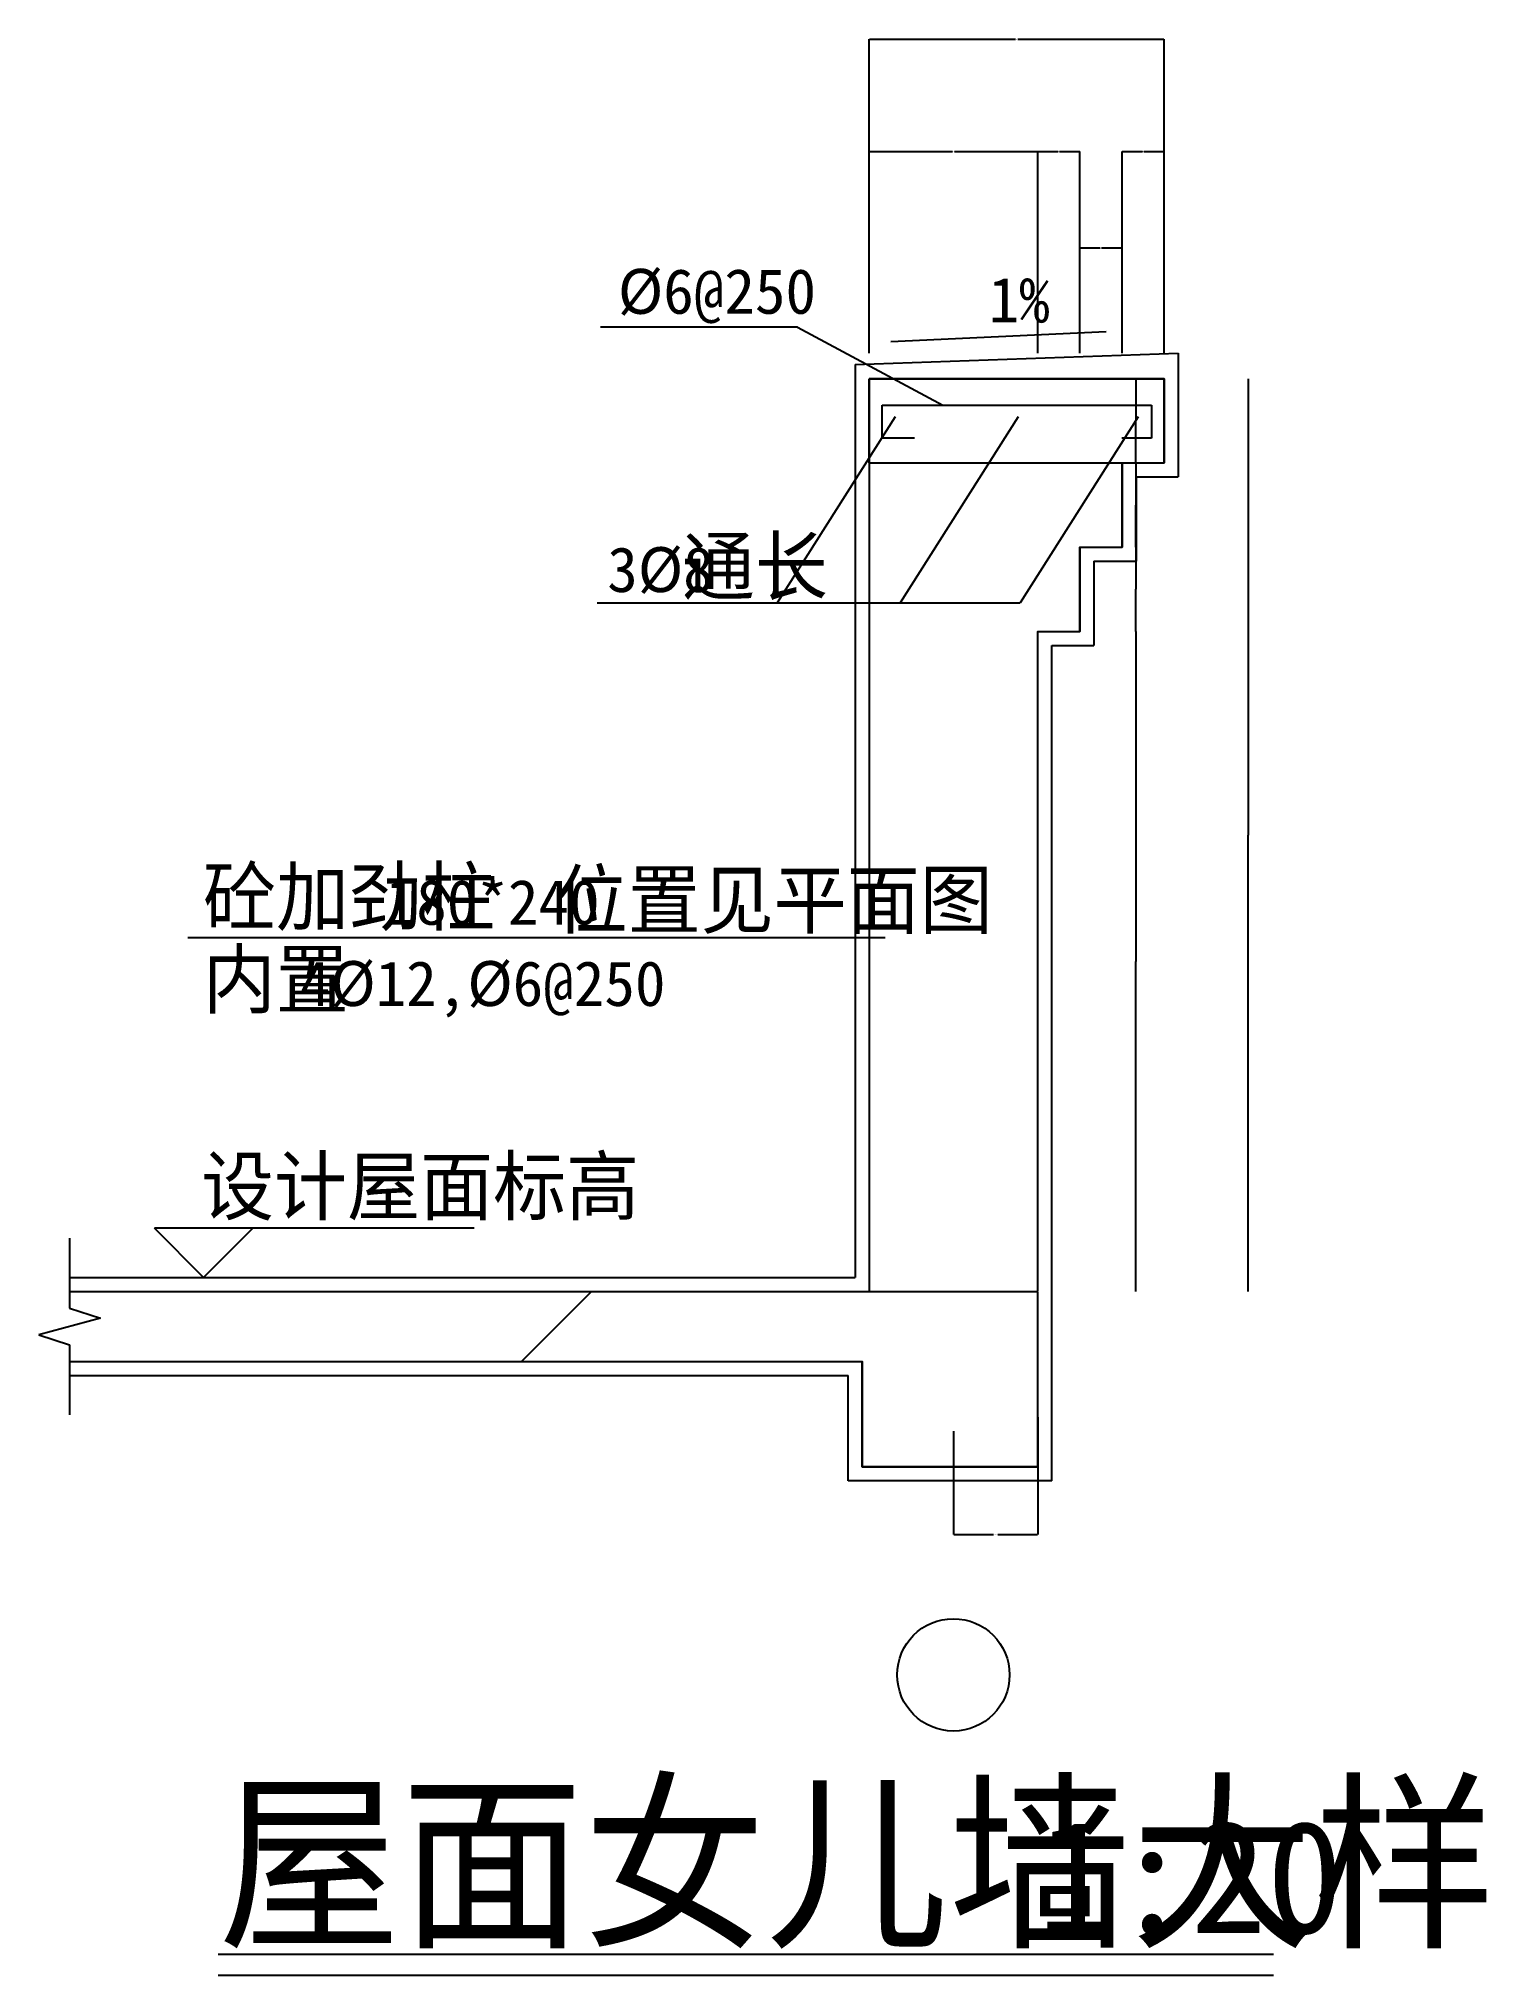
# Model space of a CAD drawing. Header units: metres. Extents: x 3011 to 5072, y 18988 to 21747.
import ezdxf

# ---------------------------------------------------------------- set-up
doc = ezdxf.new("R2010")
doc.units = ezdxf.units.M
for name, color, linetype in [('AXIS', 3, 'Continuous'), ('LINE', 3, 'Continuous'), ('OTHER', 7, 'Continuous'), ('PUB_DIM', 3, 'Continuous'), ('PUB_TEXT', 7, 'Continuous'), ('PUB_WALL', 255, 'Continuous'), ('S_FLOOR', 2, 'Continuous'), ('S_WALL', 2, 'Continuous')]:
    doc.layers.add(name, color=color, linetype=linetype)
doc.dimstyles.get("Standard").update_dxf_attribs({"dimtxt": 2.5, "dimasz": 2.5, "dimexe": 1.25, "dimexo": 0.625, "dimtad": 1, "dimcen": 2.5, "dimazin": 3, "dimtfac": 1, "dimtmove": 0, "dimatfit": 3})

# ---------------------------------------------------------------- blocks, each defined once
blk = doc.blocks.new('_AXISO')
blk.add_circle((0, 0), 0.5)
blk = doc.blocks.new('_CLOSEDFILLED')
at = {"color": 0, "linetype": 'BYBLOCK'}
blk.add_solid([(-1, 0), (0, 0), (-1, 0)], dxfattribs=at)
blk = doc.blocks.new('*D1')
for p, q in [((4433.58, 21299.08), (4433.58, 21586.05)), ((4433.83, 21586.05), (4462.58, 21586.05)), ((4464.58, 21586.05), (4493.33, 21586.05)), ((4493.58, 21299.08), (4493.58, 21586.05))]:
    blk.add_line(p, q)
at = {"layer": 'Defpoints'}
for p in [(4433.58, 21586.05), (4433.58, 21299.08), (4493.58, 21299.08)]:
    blk.add_point(p, dxfattribs=at)
at = {"layer": 'LINE', "xscale": 0.25, "yscale": 0.25, "rotation": 180}
blk.add_blockref('_CLOSEDFILLED', (4433.58, 21586.05), dxfattribs=at)
at = {"layer": 'LINE', "xscale": 0.25, "yscale": 0.25}
blk.add_blockref('_CLOSEDFILLED', (4493.58, 21586.05), dxfattribs=at)
at = {"layer": 'LINE', "insert": (4463.58, 21586.05), "char_height": 1, "attachment_point": 5}
blk.add_mtext('60', dxfattribs=at)
blk = doc.blocks.new('*D2')
for p, q in [((4193.58, 21299.08), (4193.58, 21586.05)), ((4193.83, 21586.05), (4312.08, 21586.05)), ((4315.08, 21586.05), (4433.33, 21586.05)), ((4433.58, 21299.08), (4433.58, 21586.05))]:
    blk.add_line(p, q)
at = {"layer": 'Defpoints'}
for p in [(4193.58, 21586.05), (4193.58, 21299.08), (4433.58, 21299.08)]:
    blk.add_point(p, dxfattribs=at)
at = {"layer": 'LINE', "xscale": 0.25, "yscale": 0.25, "rotation": 180}
blk.add_blockref('_CLOSEDFILLED', (4193.58, 21586.05), dxfattribs=at)
at = {"layer": 'LINE', "xscale": 0.25, "yscale": 0.25}
blk.add_blockref('_CLOSEDFILLED', (4433.58, 21586.05), dxfattribs=at)
at = {"layer": 'LINE', "insert": (4313.58, 21586.05), "char_height": 1, "attachment_point": 5}
blk.add_mtext('240', dxfattribs=at)
blk = doc.blocks.new('*D3')
for p, q in [((4433.58, 19783.45), (4433.58, 19616.31)), ((4313.56, 19763.45), (4313.56, 19616.31)), ((4313.81, 19616.31), (4370.57, 19616.31)), ((4376.57, 19616.31), (4433.33, 19616.31))]:
    blk.add_line(p, q)
at = {"layer": 'Defpoints'}
for p in [(4433.58, 19783.45), (4313.56, 19763.45), (4313.56, 19616.31)]:
    blk.add_point(p, dxfattribs=at)
at = {"layer": 'AXIS', "xscale": 0.25, "yscale": 0.25, "rotation": 180}
blk.add_blockref('_CLOSEDFILLED', (4313.56, 19616.31), dxfattribs=at)
at = {"layer": 'AXIS', "xscale": 0.25, "yscale": 0.25}
blk.add_blockref('_CLOSEDFILLED', (4433.58, 19616.31), dxfattribs=at)
at = {"layer": 'AXIS', "insert": (4373.57, 19616.31), "char_height": 1, "attachment_point": 5}
blk.add_mtext('120,02', dxfattribs=at)
blk = doc.blocks.new('*D4')
for p, q in [((4573.47, 20902.53), (4573.47, 20432.53)), ((4573.22, 20432.53), (4572.97, 20432.53)), ((4573.47, 19962.53), (4573.47, 20432.53)), ((4573.47, 20432.53), (4573.47, 20432.53)), ((4573.72, 20432.53), (4573.97, 20432.53))]:
    blk.add_line(p, q)
at = {"layer": 'Defpoints'}
for p in [(4573.47, 20902.53), (4573.47, 20432.53), (4573.47, 19962.53)]:
    blk.add_point(p, dxfattribs=at)
at = {"layer": 'PUB_DIM', "xscale": 0.25, "yscale": 0.25}
blk.add_blockref('_CLOSEDFILLED', (4573.47, 20432.53), dxfattribs=at)
at = {"layer": 'PUB_DIM', "xscale": 0.25, "yscale": 0.25, "rotation": 180}
blk.add_blockref('_CLOSEDFILLED', (4573.47, 20432.53), dxfattribs=at)
at = {"layer": 'PUB_DIM', "insert": (4573.47, 20433.655), "char_height": 1, "attachment_point": 5}
blk.add_mtext('0', dxfattribs=at)
blk = doc.blocks.new('*D5')
for p, q in [((4573.47, 21142.53), (4573.47, 21082.53)), ((4573.22, 21082.53), (4572.97, 21082.53)), ((4573.47, 21022.53), (4573.47, 21082.53)), ((4573.47, 21082.53), (4573.47, 21082.53)), ((4573.72, 21082.53), (4573.97, 21082.53))]:
    blk.add_line(p, q)
at = {"layer": 'Defpoints'}
for p in [(4573.47, 21142.53), (4573.47, 21082.53), (4573.47, 21022.53)]:
    blk.add_point(p, dxfattribs=at)
at = {"layer": 'PUB_DIM', "xscale": 0.25, "yscale": 0.25}
blk.add_blockref('_CLOSEDFILLED', (4573.47, 21082.53), dxfattribs=at)
at = {"layer": 'PUB_DIM', "xscale": 0.25, "yscale": 0.25, "rotation": 180}
blk.add_blockref('_CLOSEDFILLED', (4573.47, 21082.53), dxfattribs=at)
at = {"layer": 'PUB_DIM', "insert": (4573.47, 21083.655), "char_height": 1, "attachment_point": 5}
blk.add_mtext('0', dxfattribs=at)
blk = doc.blocks.new('*D6')
for p, q in [((4573.47, 21262.53), (4573.47, 21202.53)), ((4573.22, 21202.53), (4572.97, 21202.53)), ((4573.47, 21142.53), (4573.47, 21202.53)), ((4573.47, 21202.53), (4573.47, 21202.53)), ((4573.72, 21202.53), (4573.97, 21202.53))]:
    blk.add_line(p, q)
at = {"layer": 'Defpoints'}
for p in [(4573.47, 21262.53), (4573.47, 21202.53), (4573.47, 21142.53)]:
    blk.add_point(p, dxfattribs=at)
at = {"layer": 'PUB_DIM', "xscale": 0.25, "yscale": 0.25}
blk.add_blockref('_CLOSEDFILLED', (4573.47, 21202.53), dxfattribs=at)
at = {"layer": 'PUB_DIM', "xscale": 0.25, "yscale": 0.25, "rotation": 180}
blk.add_blockref('_CLOSEDFILLED', (4573.47, 21202.53), dxfattribs=at)
at = {"layer": 'PUB_DIM', "insert": (4573.47, 21203.655), "char_height": 1, "attachment_point": 5}
blk.add_mtext('0', dxfattribs=at)
blk = doc.blocks.new('*D7')
for p, q in [((4733.47, 21262.53), (4733.47, 20612.53)), ((4733.22, 20612.53), (4732.97, 20612.53)), ((4733.47, 19962.53), (4733.47, 20612.53)), ((4733.47, 20612.53), (4733.47, 20612.53)), ((4733.72, 20612.53), (4733.97, 20612.53))]:
    blk.add_line(p, q)
at = {"layer": 'Defpoints'}
for p in [(4733.47, 21262.53), (4733.47, 20612.53), (4733.47, 19962.53)]:
    blk.add_point(p, dxfattribs=at)
at = {"layer": 'PUB_DIM', "xscale": 0.25, "yscale": 0.25}
blk.add_blockref('_CLOSEDFILLED', (4733.47, 20612.53), dxfattribs=at)
at = {"layer": 'PUB_DIM', "xscale": 0.25, "yscale": 0.25, "rotation": 180}
blk.add_blockref('_CLOSEDFILLED', (4733.47, 20612.53), dxfattribs=at)
at = {"layer": 'PUB_DIM', "insert": (4733.47, 20613.655), "char_height": 1, "attachment_point": 5}
blk.add_mtext('0', dxfattribs=at)
blk = doc.blocks.new('*D8')
for p, q in [((4493.58, 21299.08), (4493.58, 21448.71)), ((4493.83, 21448.71), (4522.58, 21448.71)), ((4524.58, 21448.71), (4553.33, 21448.71)), ((4553.58, 21299.08), (4553.58, 21448.71))]:
    blk.add_line(p, q)
at = {"layer": 'Defpoints'}
for p in [(4493.58, 21448.71), (4493.58, 21299.08), (4553.58, 21299.08)]:
    blk.add_point(p, dxfattribs=at)
at = {"layer": 'LINE', "xscale": 0.25, "yscale": 0.25, "rotation": 180}
blk.add_blockref('_CLOSEDFILLED', (4493.58, 21448.71), dxfattribs=at)
at = {"layer": 'LINE', "xscale": 0.25, "yscale": 0.25}
blk.add_blockref('_CLOSEDFILLED', (4553.58, 21448.71), dxfattribs=at)
at = {"layer": 'LINE', "insert": (4523.58, 21448.71), "char_height": 1, "attachment_point": 5}
blk.add_mtext('60', dxfattribs=at)
blk = doc.blocks.new('*D9')
for p, q in [((4573.47, 21022.53), (4573.47, 20962.53)), ((4573.22, 20962.53), (4572.97, 20962.53)), ((4573.47, 20902.53), (4573.47, 20962.53)), ((4573.47, 20962.53), (4573.47, 20962.53)), ((4573.72, 20962.53), (4573.97, 20962.53))]:
    blk.add_line(p, q)
at = {"layer": 'Defpoints'}
for p in [(4573.47, 21022.53), (4573.47, 20962.53), (4573.47, 20902.53)]:
    blk.add_point(p, dxfattribs=at)
at = {"layer": 'PUB_DIM', "xscale": 0.25, "yscale": 0.25}
blk.add_blockref('_CLOSEDFILLED', (4573.47, 20962.53), dxfattribs=at)
at = {"layer": 'PUB_DIM', "xscale": 0.25, "yscale": 0.25, "rotation": 180}
blk.add_blockref('_CLOSEDFILLED', (4573.47, 20962.53), dxfattribs=at)
at = {"layer": 'PUB_DIM', "insert": (4573.47, 20963.655), "char_height": 1, "attachment_point": 5}
blk.add_mtext('0', dxfattribs=at)
blk = doc.blocks.new('*D10')
for p, q in [((4193.58, 21459.08), (4193.58, 21746.05)), ((4193.83, 21746.05), (4402.08, 21746.05)), ((4405.08, 21746.05), (4613.33, 21746.05)), ((4613.58, 21459.08), (4613.58, 21746.05))]:
    blk.add_line(p, q)
at = {"layer": 'Defpoints'}
for p in [(4193.58, 21746.05), (4193.58, 21459.08), (4613.58, 21459.08)]:
    blk.add_point(p, dxfattribs=at)
at = {"layer": 'LINE', "xscale": 0.25, "yscale": 0.25, "rotation": 180}
blk.add_blockref('_CLOSEDFILLED', (4193.58, 21746.05), dxfattribs=at)
at = {"layer": 'LINE', "xscale": 0.25, "yscale": 0.25}
blk.add_blockref('_CLOSEDFILLED', (4613.58, 21746.05), dxfattribs=at)
at = {"layer": 'LINE', "insert": (4403.58, 21746.05), "char_height": 1, "attachment_point": 5}
blk.add_mtext('420', dxfattribs=at)
blk = doc.blocks.new('*D11')
for p, q in [((4553.58, 21299.08), (4553.58, 21586.05)), ((4553.83, 21586.05), (4582.58, 21586.05)), ((4584.58, 21586.05), (4613.33, 21586.05)), ((4613.58, 21299.08), (4613.58, 21586.05))]:
    blk.add_line(p, q)
at = {"layer": 'Defpoints'}
for p in [(4553.58, 21586.05), (4553.58, 21299.08), (4613.58, 21299.08)]:
    blk.add_point(p, dxfattribs=at)
at = {"layer": 'LINE', "xscale": 0.25, "yscale": 0.25, "rotation": 180}
blk.add_blockref('_CLOSEDFILLED', (4553.58, 21586.05), dxfattribs=at)
at = {"layer": 'LINE', "xscale": 0.25, "yscale": 0.25}
blk.add_blockref('_CLOSEDFILLED', (4613.58, 21586.05), dxfattribs=at)
at = {"layer": 'LINE', "insert": (4583.58, 21586.05), "char_height": 1, "attachment_point": 5}
blk.add_mtext('60', dxfattribs=at)

msp = doc.modelspace()

# ---------------------------------------------------------------- hatches: boundary and pattern name
at = {"layer": 'LINE'}
h = msp.add_hatch(dxfattribs=at)
h.set_pattern_fill('AN31C', scale=300)
h.set_pattern_definition([(45, (0, 0), (-673.52, 673.52), [])])
h.paths.add_polyline_path([(3059.06, 19962.53), (3060.12, 19862.53), (4183.58, 19862.53), (4183.58, 19712.53), (4433.58, 19712.53), (4433.58, 19962.53)])

# ---------------------------------------------------------------- linework, layer by layer
for p, q in [((4091.14, 21336.1), (3810.57, 21336.1)), ((4091.14, 21336.1), (4298.29, 21224.79)), ((4173.58, 21282.53), (4633.58, 21298.75)), ((4633.58, 21298.75), (4633.58, 21122.53)), ((4173.58, 21282.53), (4173.58, 19982.53)), ((4211.78, 21224.79), (4595.38, 21224.79)), ((4211.78, 21177.94), (4211.78, 21224.79)), ((4595.38, 21224.79), (4595.38, 21177.94)), ((4230.56, 21208.08), (4062.17, 20943.22)), ((4405.81, 21208.08), (4237.43, 20943.22)), ((4576.72, 21208.08), (4408.33, 20943.22)), ((4257.84, 21177.94), (4211.78, 21177.94)), ((4595.38, 21177.94), (4553.35, 21177.94)), ((4573.58, 21122.53), (4633.58, 21122.53)), ((4573.58, 21122.53), (4573.58, 21002.53)), ((4513.58, 21002.53), (4513.58, 20882.53)), ((4513.58, 21002.53), (4573.58, 21002.53)), ((3805.96, 20943.22), (4408.33, 20943.22)), ((4453.58, 19692.53), (4453.58, 20882.53)), ((4453.58, 20882.53), (4513.58, 20882.53)), ((3054.52, 19982.53), (4173.58, 19982.53)), ((3054.52, 19842.53), (4163.58, 19842.53)), ((4163.58, 19692.53), (4163.58, 19842.53)), ((4453.58, 19692.53), (4163.58, 19692.53))]:
    msp.add_line(p, q, dxfattribs=at)
at = {"layer": 'OTHER'}
for p, q in [((3054.52, 20038.53), (3054.52, 19938.53)), ((3098.52, 19924.53), (3010.52, 19900.53)), ((3054.52, 19938.53), (3098.52, 19924.53)), ((3010.52, 19900.53), (3054.52, 19886.53)), ((3054.52, 19886.53), (3054.52, 19786.53))]:
    msp.add_line(p, q, dxfattribs=at)
at = {"layer": 'PUB_DIM'}
for p, q in [((4216.39, 20466.2), (3223.01, 20466.2)), ((3630.95, 20052.53), (3175.35, 20052.53)), ((3245.35, 19982.53), (3175.35, 20052.53)), ((3315.35, 20052.53), (3245.35, 19982.53))]:
    msp.add_line(p, q, dxfattribs=at)
msp.add_lwpolyline([(4224.08, 21315.57), (4530.89, 21329.51)], dxfattribs=at)
at = {"layer": 'PUB_TEXT'}
for points in [[(3266.2, 19018.49), (4769.45, 19018.49)], [(3266.2, 18988.49), (4769.45, 18988.49)]]:
    msp.add_lwpolyline(points, dxfattribs=at)
at = {"layer": 'PUB_WALL'}
msp.add_lwpolyline([(4193.58, 21262.53), (4193.58, 21142.53), (4613.58, 21142.53), (4613.58, 21262.53)], close=True, dxfattribs=at)
for points in [[(4193.58, 21142.53), (4193.58, 19962.53)], [(4433.58, 19962.53), (4433.58, 20902.53), (4493.58, 20902.53), (4493.58, 21022.53), (4553.58, 21022.53), (4553.58, 21142.53)], [(3054.52, 19962.53), (4433.58, 19962.53)], [(3054.52, 19862.53), (4183.58, 19862.53), (4183.58, 19712.53), (4433.58, 19712.53), (4433.58, 19961.65)]]:
    msp.add_lwpolyline(points, dxfattribs=at)
at = {"layer": 'S_FLOOR'}
for p, q in [((4193.58, 21262.53), (4613.58, 21262.53)), ((4193.58, 21142.53), (4193.58, 21262.53)), ((4613.58, 21262.53), (4613.58, 21142.53)), ((4193.58, 21142.53), (4613.58, 21142.53)), ((3054.52, 19962.53), (4433.58, 19962.53)), ((4433.58, 19712.53), (4433.58, 19961.65)), ((3054.52, 19862.53), (4183.58, 19862.53)), ((4183.58, 19712.53), (4183.58, 19862.53)), ((4433.58, 19712.53), (4183.58, 19712.53))]:
    msp.add_line(p, q, dxfattribs=at)
at = {"layer": 'S_WALL'}
for p, q in [((4193.58, 21142.53), (4193.58, 19962.53)), ((4553.58, 21142.53), (4553.58, 21022.53)), ((4493.58, 21022.53), (4553.58, 21022.53)), ((4493.58, 21022.53), (4493.58, 20902.53)), ((4433.58, 19962.53), (4433.58, 20902.53)), ((4433.58, 20902.53), (4493.58, 20902.53))]:
    msp.add_line(p, q, dxfattribs=at)

# ---------------------------------------------------------------- block references
at = {"layer": 'AXIS', "xscale": 160, "yscale": 160, "zscale": 160}
msp.add_blockref('_AXISO', (4313.35, 19416.31), dxfattribs=at)

# ---------------------------------------------------------------- texts
at = {"layer": 'PUB_TEXT'}
for s, height, p in [('%%c6@250', 64, (3835.45, 21354.97)), ('1%', 64, (4363.56, 21342.69)), ('通长', 80, (3926.53, 20955.2)), ('3%%c8', 64, (3820.29, 20958.64)), ('砼加劲柱', 80, (3244.5, 20484.82)), ('180*240', 64, (3504.68, 20484.82)), ('位置见平面图', 80, (3745.42, 20480.47)), ('内置', 80, (3244.15, 20366.98)), ('4%%c12,%%c6@250', 64, (3382.24, 20369.09)), ('设计屋面标高', 80, (3241.73, 20072.5)), ('屋面女儿墙大样 ', 200, (3266.2, 19048.49)), ('1:20', 160, (4433.18, 19048.49))]:
    msp.add_text(s, height=height, dxfattribs=at).set_placement(p)

# ---------------------------------------------------------------- dimensions: what is measured, and where the dimension line sits
at = {"layer": 'AXIS'}
dim = msp.add_linear_dim(base=(4313.56, 19616.31), p1=(4313.56, 19763.45), p2=(4433.58, 19783.45), dimstyle='Standard', dxfattribs=at)
dim.commit()
dim.dimension.update_dxf_attribs({"geometry": '*D3', "text_midpoint": (4373.57, 19616.31)})
at = {"layer": 'LINE'}
for base, p1, p2, picture, middle in [((4193.58, 21746.05), (4193.58, 21459.08), (4613.58, 21459.08), '*D10', (4403.58, 21746.05)), ((4193.58, 21586.05), (4193.58, 21299.08), (4433.58, 21299.08), '*D2', (4313.58, 21586.05)), ((4433.58, 21586.05), (4433.58, 21299.08), (4493.58, 21299.08), '*D1', (4463.58, 21586.05)), ((4553.58, 21586.05), (4553.58, 21299.08), (4613.58, 21299.08), '*D11', (4583.58, 21586.05)), ((4493.58, 21448.71), (4493.58, 21299.08), (4553.58, 21299.08), '*D8', (4523.58, 21448.71))]:
    dim = msp.add_linear_dim(base=base, p1=p1, p2=p2, dimstyle='Standard', dxfattribs=at)
    dim.commit()
    dim.dimension.update_dxf_attribs({"geometry": picture, "text_midpoint": middle})
at = {"layer": 'PUB_DIM'}
for base, p1, p2, picture, middle in [((4573.47, 21202.53), (4573.47, 21142.53), (4573.47, 21262.53), '*D6', (4573.47, 21203.655)), ((4733.47, 20612.53), (4733.47, 19962.53), (4733.47, 21262.53), '*D7', (4733.47, 20613.655)), ((4573.47, 21082.53), (4573.47, 21022.53), (4573.47, 21142.53), '*D5', (4573.47, 21083.655)), ((4573.47, 20962.53), (4573.47, 20902.53), (4573.47, 21022.53), '*D9', (4573.47, 20963.655)), ((4573.47, 20432.53), (4573.47, 19962.53), (4573.47, 20902.53), '*D4', (4573.47, 20433.655))]:
    dim = msp.add_linear_dim(base=base, p1=p1, p2=p2, dimstyle='Standard', dxfattribs=at)
    dim.commit()
    dim.dimension.update_dxf_attribs({"geometry": picture, "text_midpoint": middle})

doc.saveas('drawing.dxf')
